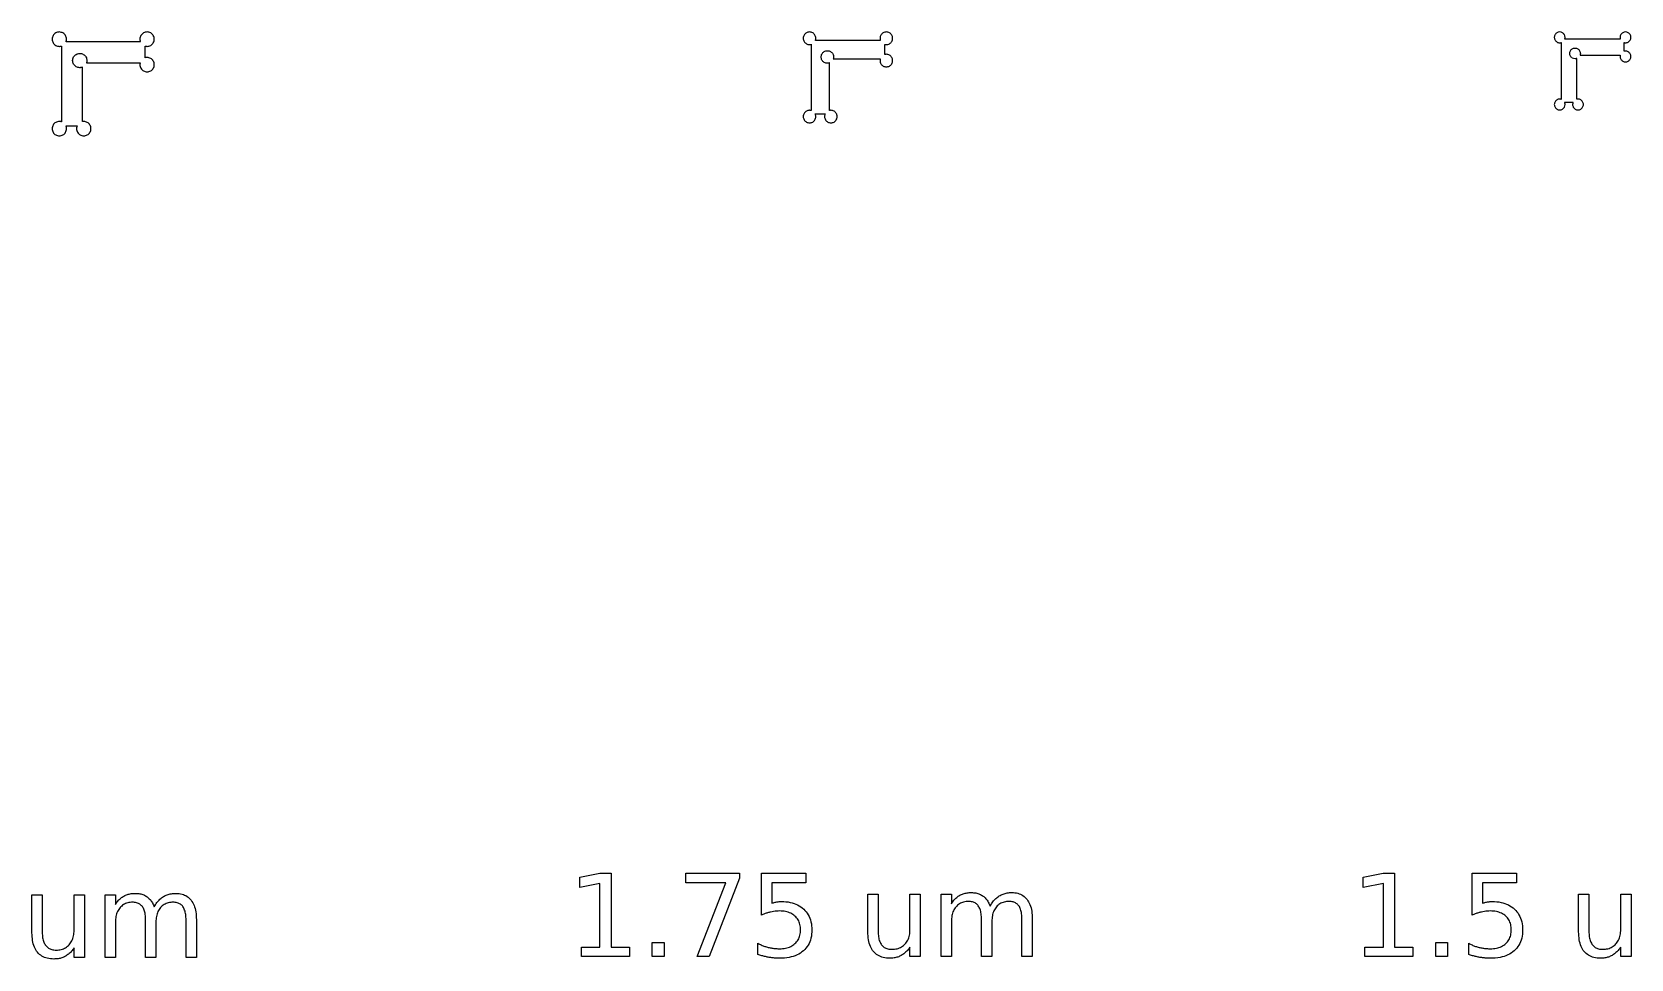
# Model space of a CAD drawing. Extents: x 1 to 50643, y 2 to 54380.
# Drawn here: x 47510 to 48576, y 22443 to 23060 of the extents above; entities that cross this region are included whole.
import ezdxf

# ---------------------------------------------------------------- set-up
doc = ezdxf.new("R2010")
doc.units = 0
doc.layers.add('Layer_1', color=7, linetype='CONTINUOUS')

msp = doc.modelspace()

# ---------------------------------------------------------------- linework, layer by layer
at = {"layer": 'Layer_1', "color": 7}
for points in [[(47528.198141, 23060.238979), (47528.198141, 23060.238696)], [(48028.110377, 23060.238979), (48028.112928, 23060.233877)], [(48528.026864, 23060.238979), (48528.02488, 23060.236712)], [(47529.554236, 23050.865088), (47529.554236, 23039.744488), (47529.554236, 23000.412072)], [(47582.22763, 23053.723262), (47543.532159, 23053.723262), (47532.658173, 23053.723262)], [(47585.463945, 23043.093906), (47585.463945, 23050.828521)], [(48029.299794, 23052.033813), (48029.299794, 23042.303323), (48029.299794, 23007.887601)], [(48075.386321, 23054.537656), (48041.527607, 23054.537656), (48032.013117, 23054.537656)], [(48078.218132, 23045.236615), (48078.218132, 23052.004616)], [(48529.041951, 23053.207073), (48529.041951, 23044.866693), (48529.041951, 23015.367382)], [(48568.548414, 23055.352049), (48539.52674, 23055.352049), (48531.371463, 23055.352049)], [(48570.975154, 23047.379891), (48570.975154, 23053.180994)], [(47546.334207, 23039.744488), (47582.07626, 23039.744488)], [(48041.530158, 23007.981144), (48041.530158, 23039.709905)], [(48043.981277, 23042.306158), (48075.255644, 23042.306158)], [(48539.525323, 23015.446752), (48539.525323, 23042.643197)], [(48541.628347, 23044.867827), (48568.435028, 23044.867827)], [(47543.532159, 23000.516954), (47543.532159, 23036.778598)], [(48531.288408, 23013.418279), (48536.959401, 23013.418279)], [(47532.549606, 22997.812135), (47540.110741, 22997.812135)], [(48031.920708, 23005.614215), (48038.536488, 23005.614215)], [(47996.075568, 22499.766634), (48025.577833, 22499.766634), (48025.577833, 22493.441961), (48002.958196, 22493.441961), (48002.958196, 22479.825569)], [(47996.075568, 22471.861345), (47996.075568, 22499.766634)], [(48469.713048, 22499.766634), (48499.215313, 22499.766634), (48499.215313, 22493.441961), (48476.595676, 22493.441961), (48476.595676, 22479.825569)], [(48469.713048, 22471.861345), (48469.713048, 22499.766634)], [(47509.967482, 22460.15557), (47509.967482, 22485.379481), (47516.812908, 22485.379481), (47516.812908, 22460.415825)], [(47538.018881, 22461.755164), (47538.018881, 22485.379481), (47544.864307, 22485.379481), (47544.864307, 22443.711743), (47538.018881, 22443.711743), (47538.018881, 22450.110659)], [(47565.586407, 22467.261277), (47565.586407, 22443.711743), (47558.703779, 22443.711743), (47558.703779, 22485.379481), (47565.586407, 22485.379481), (47565.586407, 22478.906052)], [(48067.022411, 22460.665806), (48067.022411, 22485.889717), (48073.867836, 22485.889717), (48073.867836, 22460.926061)], [(48095.07381, 22462.265401), (48095.07381, 22485.889717), (48101.919236, 22485.889717), (48101.919236, 22444.22198), (48095.07381, 22444.22198), (48095.07381, 22450.620896)], [(48122.641335, 22467.771514), (48122.641335, 22444.22198), (48115.758707, 22444.22198), (48115.758707, 22485.889717), (48122.641335, 22485.889717), (48122.641335, 22479.416288)], [(48540.65989, 22460.665806), (48540.65989, 22485.889717), (48547.505289, 22485.889717), (48547.505289, 22460.926061)], [(48568.711262, 22462.265401), (48568.711262, 22485.889717), (48575.556661, 22485.889717), (48575.556661, 22444.22198), (48568.711262, 22444.22198), (48568.711262, 22450.620896)], [(47591.405556, 22477.380971), (47591.405664, 22477.380701)], [(48148.460484, 22477.891207), (48148.460592, 22477.890937)], [(47592.55891, 22467.261277), (47592.55891, 22443.711743), (47585.676282, 22443.711743), (47585.676282, 22468.637873)], [(47619.531414, 22468.861141), (47619.531414, 22443.711743), (47612.648786, 22443.711743), (47612.648786, 22468.637873)], [(48149.613839, 22467.771514), (48149.613839, 22444.22198), (48142.731211, 22444.22198), (48142.731211, 22469.14811)], [(48176.586342, 22469.371378), (48176.586342, 22444.22198), (48169.703714, 22444.22198), (48169.703714, 22469.14811)], [(47509.967536, 22460.15638), (47509.967482, 22460.15557)], [(47993.731765, 22445.522983), (47993.731765, 22453.075226)], [(48067.022465, 22460.666616), (48067.022411, 22460.665806)], [(48467.369217, 22445.522983), (48467.369217, 22453.075226)], [(48540.659917, 22460.666616), (48540.65989, 22460.665806)]]:
    msp.add_lwpolyline(points, dxfattribs=at)
for points in [[(47876.131878, 22450.546383), (47888.409012, 22450.546383), (47888.409012, 22492.921182), (47875.052982, 22490.243043), (47875.052982, 22497.088496), (47888.33458, 22499.766634), (47895.849676, 22499.766634), (47895.849676, 22450.546383), (47908.126783, 22450.546383), (47908.126783, 22444.22198), (47876.131878, 22444.22198)], [(47945.627801, 22499.766634), (47981.343024, 22499.766634), (47981.343024, 22496.566906), (47961.178798, 22444.22198), (47953.328881, 22444.22198), (47972.302604, 22493.441961), (47945.627801, 22493.441961)], [(48398.245345, 22450.546383), (48410.522479, 22450.546383), (48410.522479, 22492.921182), (48397.166449, 22490.243043), (48397.166449, 22497.088496), (48410.448048, 22499.766634), (48417.963143, 22499.766634), (48417.963143, 22450.546383), (48430.24025, 22450.546383), (48430.24025, 22444.22198), (48398.245345, 22444.22198)], [(47923.305756, 22453.671598), (47931.155672, 22453.671598), (47931.155672, 22444.22198), (47923.305756, 22444.22198)], [(48445.419223, 22453.671598), (48453.26914, 22453.671598), (48453.26914, 22444.22198), (48445.419223, 22444.22198)]]:
    msp.add_lwpolyline(points, close=True, dxfattribs=at)
for points, knots in [([(47528.198141, 23060.238696), (47527.779435, 23060.206812), (47526.945489, 23060.143308), (47525.778406, 23059.641303), (47524.775692, 23058.877529), (47524.006839, 23057.873514), (47523.523396, 23056.706819), (47523.357961, 23055.454076), (47523.523394, 23054.201456), (47524.006847, 23053.034395), (47524.775663, 23052.031731), (47525.778511, 23051.262926), (47526.945099, 23050.779596), (47527.93371, 23050.649153), (47528.65624, 23050.68444), (47529.111106, 23050.747566), (47529.40647, 23050.825899), (47529.554236, 23050.865088)], [0, 0, 0, 0, 1.252525, 2.494685, 3.74721, 4.999735, 6.241895, 7.49442, 8.746945, 9.989105, 11.24163, 12.494155, 13.736315, 14.98884, 15.447123, 15.904883, 16.363166, 16.363166, 16.363166, 16.363166]), ([(47532.658173, 23053.723262), (47532.722896, 23053.90939), (47532.852219, 23054.281295), (47532.957189, 23054.864324), (47533.036148, 23056.090696), (47532.532806, 23057.946127), (47530.703298, 23059.847501), (47529.04153, 23060.107184), (47528.198141, 23060.238979)], [0, 0, 0, 0, 0.59044, 1.179764, 1.770204, 4.271762, 6.699134, 9.200692, 9.200692, 9.200692, 9.200692]), ([(47585.463945, 23050.828521), (47585.597787, 23050.796702), (47585.865348, 23050.733092), (47586.275332, 23050.681919), (47586.967393, 23050.65144), (47587.940717, 23050.779887), (47589.107288, 23051.263207), (47590.11014, 23052.032015), (47590.878956, 23053.03468), (47591.362408, 23054.201734), (47591.527843, 23055.454381), (47591.362403, 23056.707024), (47590.878974, 23057.874087), (47590.110071, 23058.876722), (47589.107545, 23059.645639), (47587.939764, 23060.128553), (47586.273069, 23060.351337), (47584.180359, 23059.788818), (47582.353607, 23057.962824), (47581.849621, 23056.089769), (47581.928618, 23054.864428), (47582.033583, 23054.281269), (47582.162907, 23053.909381), (47582.22763, 23053.723262)], [0, 0, 0, 0, 0.412471, 0.824561, 1.237032, 2.489557, 3.731717, 4.984242, 6.236767, 7.478927, 8.731452, 9.983977, 11.226137, 12.478662, 13.731187, 14.973347, 16.225872, 18.72743, 21.154802, 23.65636, 24.246799, 24.836124, 25.426564, 25.426564, 25.426564, 25.426564]), ([(48028.112928, 23060.233877), (48027.374972, 23060.118709), (48025.920946, 23059.891789), (48024.319272, 23058.227143), (48023.827937, 23056.41227), (48024.022765, 23054.951701), (48024.445377, 23053.930287), (48025.118189, 23053.052961), (48025.995672, 23052.380139), (48027.016471, 23051.957411), (48027.88161, 23051.842627), (48028.513928, 23051.874555), (48028.912034, 23051.930355), (48029.170491, 23051.999314), (48029.299794, 23052.033813)], [0, 0, 0, 0, 2.188922, 4.312927, 6.501849, 7.59785, 8.684781, 9.780782, 10.876783, 11.963713, 13.059714, 13.460892, 13.861611, 14.262789, 14.262789, 14.262789, 14.262789]), ([(48032.013117, 23054.537656), (48032.069753, 23054.700529), (48032.182918, 23055.025969), (48032.274766, 23055.536155), (48032.343833, 23056.609275), (48031.903388, 23058.232825), (48030.302465, 23059.896529), (48028.848368, 23060.12369), (48028.110377, 23060.238979)], [0, 0, 0, 0, 0.51667, 1.032364, 1.549035, 3.737957, 5.861962, 8.050884, 8.050884, 8.050884, 8.050884]), ([(48078.218132, 23052.004616), (48078.335233, 23051.976776), (48078.569325, 23051.921122), (48078.928025, 23051.876346), (48079.533569, 23051.849662), (48080.385242, 23051.962073), (48081.406032, 23052.384994), (48082.283518, 23053.057793), (48082.956328, 23053.935017), (48083.378945, 23054.956861), (48083.573752, 23056.41529), (48083.082565, 23058.246582), (48081.480844, 23059.844977), (48079.288866, 23060.439076), (48077.096801, 23059.844464), (48075.496018, 23058.247511), (48075.055607, 23056.608424), (48075.124672, 23055.536247), (48075.21652, 23055.025946), (48075.329685, 23054.700522), (48075.386321, 23054.537656)], [0, 0, 0, 0, 0.360877, 0.72142, 1.082297, 2.178298, 3.265228, 4.361229, 5.45723, 6.544161, 7.640162, 9.829178, 11.953269, 14.142285, 16.331113, 18.455032, 20.64386, 21.16053, 21.676224, 22.192895, 22.192895, 22.192895, 22.192895]), ([(48528.02488, 23060.236712), (48527.392324, 23060.137989), (48526.145974, 23059.943471), (48524.773084, 23058.516536), (48524.352042, 23056.960866), (48524.519024, 23055.70893), (48524.881267, 23054.833434), (48525.457962, 23054.081434), (48526.21009, 23053.504754), (48527.085063, 23053.142323), (48527.826562, 23053.044216), (48528.368481, 23053.071119), (48528.709632, 23053.118689), (48528.931136, 23053.1776), (48529.041951, 23053.207073)], [0, 0, 0, 0, 1.876286, 3.696923, 5.573208, 6.512637, 7.444292, 8.383721, 9.32315, 10.254805, 11.194234, 11.537981, 11.881335, 12.225081, 12.225081, 12.225081, 12.225081]), ([(48531.371463, 23055.352049), (48531.420077, 23055.491659), (48531.517213, 23055.770613), (48531.596124, 23056.207958), (48531.65573, 23057.127802), (48531.277877, 23058.519431), (48529.905788, 23059.945436), (48528.659425, 23060.140155), (48528.026864, 23060.238979)], [0, 0, 0, 0, 0.442936, 0.885035, 1.327971, 3.204163, 5.024714, 6.900906, 6.900906, 6.900906, 6.900906]), ([(48570.975154, 23053.180994), (48571.075544, 23053.157128), (48571.276229, 23053.109417), (48571.583741, 23053.071037), (48572.102815, 23053.048187), (48572.832838, 23053.144525), (48573.707801, 23053.507034), (48574.459932, 23054.083718), (48575.036626, 23054.835624), (48575.398869, 23055.71149), (48575.56585, 23056.961568), (48575.144811, 23058.53123), (48573.77191, 23059.901275), (48571.893077, 23060.410464), (48570.01408, 23059.900915), (48568.642003, 23058.532098), (48568.264147, 23057.127099), (48568.323753, 23056.208037), (48568.402664, 23055.770593), (48568.4998, 23055.491652), (48568.548414, 23055.352049)], [0, 0, 0, 0, 0.309377, 0.618468, 0.927845, 1.867274, 2.798929, 3.738358, 4.677787, 5.609441, 6.548871, 8.425156, 10.245793, 12.122079, 13.998271, 15.818821, 17.695013, 18.137949, 18.580048, 19.022984, 19.022984, 19.022984, 19.022984]), ([(48539.525323, 23042.643197), (48539.386735, 23042.595076), (48539.10982, 23042.498924), (48538.675631, 23042.420934), (48537.762967, 23042.362425), (48536.367569, 23042.737352), (48535.00802, 23044.100496), (48534.502138, 23045.96685), (48535.007776, 23047.833021), (48536.368521, 23049.196705), (48537.927569, 23049.614959), (48539.169271, 23049.449222), (48540.039329, 23049.089449), (48540.786258, 23048.516631), (48541.359118, 23047.769531), (48541.719251, 23046.900371), (48541.817741, 23046.153505), (48541.788086, 23045.594631), (48541.732214, 23045.225573), (48541.662985, 23044.98713), (48541.628347, 23044.867827)], [0, 0, 0, 0, 0.439581, 0.878333, 1.317914, 3.181511, 4.989843, 6.853451, 8.717059, 10.525391, 12.388988, 13.322158, 14.247605, 15.180778, 16.113952, 17.039404, 17.97258, 18.344939, 18.716792, 19.08915, 19.08915, 19.08915, 19.08915]), ([(47543.532159, 23036.778598), (47543.347364, 23036.714386), (47542.978121, 23036.586082), (47542.399315, 23036.481843), (47541.594607, 23036.430596), (47540.568948, 23036.566505), (47539.410224, 23037.046606), (47538.414273, 23037.810475), (47537.650655, 23038.806321), (47537.171059, 23039.966299), (47536.950057, 23041.621828), (47537.508015, 23043.700315), (47539.323263, 23045.515753), (47541.401711, 23046.074065), (47543.057302, 23045.853005), (47544.217351, 23045.37335), (47545.213231, 23044.609624), (47545.977104, 23043.613533), (47546.457091, 23042.454705), (47546.589089, 23041.458835), (47546.548455, 23040.713605), (47546.473359, 23040.221462), (47546.380612, 23039.903551), (47546.334207, 23039.744488)], [0, 0, 0, 0, 0.586169, 1.171232, 1.757401, 3.001502, 4.235309, 5.479413, 6.723519, 7.957332, 9.201442, 11.68619, 14.097242, 16.581975, 17.82617, 19.060069, 20.304267, 21.548468, 22.782373, 24.026577, 24.523218, 25.019184, 25.515824, 25.515824, 25.515824, 25.515824]), ([(47582.07626, 23039.744488), (47582.041599, 23039.605085), (47581.972312, 23039.326419), (47581.91661, 23038.8985), (47581.864502, 23037.77895), (47582.35349, 23035.959399), (47584.180392, 23034.133666), (47586.273065, 23033.571082), (47587.939764, 23033.793875), (47589.107545, 23034.276787), (47590.110071, 23035.045704), (47590.878974, 23036.04834), (47591.362403, 23037.215403), (47591.527843, 23038.468046), (47591.362408, 23039.720693), (47590.878956, 23040.887747), (47590.11014, 23041.890412), (47589.107288, 23042.65922), (47587.940717, 23043.14254), (47586.967393, 23043.270987), (47586.275332, 23043.240508), (47585.865348, 23043.189335), (47585.597787, 23043.125725), (47585.463945, 23043.093906)], [0, 0, 0, 0, 0.430673, 0.860912, 1.291585, 3.793143, 6.220515, 8.722073, 9.974598, 11.216758, 12.469283, 13.721808, 14.963968, 16.216493, 17.469018, 18.711178, 19.963703, 21.216228, 22.458388, 23.710913, 24.123384, 24.535474, 24.947945, 24.947945, 24.947945, 24.947945]), ([(48041.530158, 23039.709905), (48041.368481, 23039.653832), (48041.045431, 23039.541791), (48040.539086, 23039.450862), (48039.835052, 23039.406458), (48038.937642, 23039.525119), (48037.923723, 23039.945263), (48037.052234, 23040.613627), (48036.38404, 23041.485007), (48035.964377, 23042.500006), (48035.770989, 23043.948619), (48036.259257, 23045.767314), (48037.847654, 23047.355791), (48039.666313, 23047.844284), (48041.114912, 23047.650762), (48042.129881, 23047.231042), (48043.0012, 23046.562789), (48043.66956, 23045.691245), (48044.089431, 23044.677327), (48044.2052, 23043.805984), (48044.169193, 23043.153965), (48044.10326, 23042.72341), (48044.021956, 23042.445305), (48043.981277, 23042.306158)], [0, 0, 0, 0, 0.512737, 1.024506, 1.537243, 2.625855, 3.705459, 4.794074, 5.882691, 6.9623, 8.05092, 10.225098, 12.334791, 14.508956, 15.597568, 16.677172, 17.765787, 18.854404, 19.934013, 21.022633, 21.45716, 21.891097, 22.325624, 22.325624, 22.325624, 22.325624]), ([(48075.255644, 23042.306158), (48075.225116, 23042.184206), (48075.164091, 23041.940425), (48075.114775, 23041.566006), (48075.067506, 23040.586381), (48075.496753, 23038.994145), (48077.094748, 23037.39654), (48078.926015, 23036.904202), (48080.384405, 23037.099169), (48081.406257, 23037.521735), (48082.283455, 23038.19463), (48082.95635, 23039.071828), (48083.378916, 23040.093677), (48083.573883, 23041.552085), (48083.081542, 23043.383224), (48081.483951, 23044.981737), (48079.89712, 23045.408105), (48078.928076, 23045.364843), (48078.569312, 23045.320118), (48078.335228, 23045.264458), (48078.218132, 23045.236615)], [0, 0, 0, 0, 0.376908, 0.753435, 1.130343, 3.319265, 5.44327, 7.632192, 8.728193, 9.815124, 10.911125, 12.007126, 13.094056, 14.190057, 16.378979, 18.502984, 20.691906, 21.052783, 21.413326, 21.774203, 21.774203, 21.774203, 21.774203]), ([(48568.435028, 23044.867827), (48568.408954, 23044.763291), (48568.356832, 23044.554325), (48568.314825, 23044.233409), (48568.275063, 23043.393721), (48568.642336, 23042.028941), (48570.012384, 23040.659533), (48571.582046, 23040.237631), (48572.832122, 23040.404733), (48573.707994, 23040.766936), (48574.459878, 23041.343702), (48575.036644, 23042.095586), (48575.398847, 23042.971457), (48575.565949, 23044.22154), (48575.144044, 23045.79115), (48573.774653, 23047.161409), (48572.414454, 23047.526861), (48571.583785, 23047.489811), (48571.276219, 23047.451476), (48571.07554, 23047.40376), (48570.975154, 23047.379891)], [0, 0, 0, 0, 0.323013, 0.645701, 0.968714, 2.845, 4.665637, 6.541923, 7.481352, 8.413006, 9.352436, 10.291865, 11.223519, 12.162949, 14.039234, 15.859871, 17.736157, 18.045534, 18.354625, 18.664002, 18.664002, 18.664002, 18.664002]), ([(48029.299794, 23007.887601), (48029.170491, 23007.9221), (48028.912034, 23007.991059), (48028.513928, 23008.046858), (48027.88161, 23008.078787), (48027.01647, 23007.964004), (48025.995678, 23007.541272), (48025.118166, 23006.868463), (48024.44546, 23005.991089), (48024.022456, 23004.969853), (48023.877804, 23003.873742), (48024.02246, 23002.777632), (48024.445444, 23001.756393), (48025.118226, 23000.879029), (48025.995455, 23000.206181), (48027.017297, 22999.783596), (48028.475734, 22999.588665), (48030.30697, 23000.080765), (48031.90559, 23001.678783), (48032.353714, 23003.345166), (48032.269896, 23004.471432), (48032.146888, 23005.059796), (48031.996165, 23005.429253), (48031.920708, 23005.614215)], [0, 0, 0, 0, 0.401178, 0.801898, 1.203075, 2.299076, 3.386007, 4.482008, 5.578009, 6.664939, 7.76094, 8.856941, 9.943872, 11.039873, 12.135874, 13.222804, 14.318805, 16.507821, 18.631912, 20.820928, 21.419227, 22.016015, 22.614314, 22.614314, 22.614314, 22.614314]), ([(48038.536488, 23005.614215), (48038.460974, 23005.429253), (48038.310135, 23005.059797), (48038.186827, 23004.4716), (48038.130381, 23003.708268), (48038.253658, 23002.777338), (48038.676473, 23001.756478), (48039.349259, 23000.878985), (48040.22664, 23000.206274), (48041.247874, 22999.783271), (48042.343985, 22999.638619), (48043.440097, 22999.783272), (48044.461328, 23000.206268), (48045.338721, 23000.879006), (48046.011459, 23001.756399), (48046.434455, 23002.77763), (48046.579108, 23003.873742), (48046.434457, 23004.969854), (48046.011452, 23005.991085), (48045.338749, 23006.868479), (48044.461226, 23007.541213), (48043.440476, 23007.964222), (48042.618131, 23008.072532), (48042.071046, 23008.054538), (48041.798971, 23008.029004), (48041.619778, 23007.997101), (48041.530158, 23007.981144)], [0, 0, 0, 0, 0.59834, 1.195168, 1.793509, 2.88951, 3.97644, 5.072441, 6.168442, 7.255373, 8.351374, 9.447374, 10.534305, 11.630306, 12.726307, 13.813237, 14.909238, 16.005239, 17.09217, 18.188171, 19.284172, 20.371102, 21.467103, 21.740101, 22.012954, 22.285951, 22.285951, 22.285951, 22.285951]), ([(48529.041951, 23015.367382), (48528.931136, 23015.396854), (48528.709632, 23015.455765), (48528.368481, 23015.503335), (48527.826562, 23015.530238), (48527.085061, 23015.432132), (48526.210095, 23015.069698), (48525.457943, 23014.49303), (48524.881337, 23013.740988), (48524.518762, 23012.865645), (48524.394773, 23011.926121), (48524.518766, 23010.986599), (48524.881324, 23010.111251), (48525.457994, 23009.359226), (48526.209904, 23008.782498), (48527.085768, 23008.420283), (48528.335852, 23008.253195), (48529.905473, 23008.675018), (48531.275684, 23010.044741), (48531.659845, 23011.473104), (48531.587912, 23012.438551), (48531.482397, 23012.942976), (48531.353126, 23013.259711), (48531.288408, 23013.418279)], [0, 0, 0, 0, 0.343747, 0.687101, 1.030847, 1.970276, 2.901931, 3.84136, 4.780789, 5.712444, 6.651873, 7.591302, 8.522957, 9.462386, 10.401815, 11.33347, 12.272899, 14.149185, 15.969821, 17.846107, 18.359061, 18.870717, 19.383671, 19.383671, 19.383671, 19.383671]), ([(48536.959401, 23013.418279), (48536.894657, 23013.259707), (48536.765334, 23012.942964), (48536.659626, 23012.438683), (48536.611282, 23011.784323), (48536.716929, 23010.986347), (48537.079349, 23010.111324), (48537.656022, 23009.359187), (48538.408062, 23008.782578), (48539.283405, 23008.420004), (48540.222929, 23008.296015), (48541.162453, 23008.420005), (48542.037794, 23008.782573), (48542.789845, 23009.359205), (48543.366477, 23010.111257), (48543.729045, 23010.986597), (48543.853035, 23011.926121), (48543.729047, 23012.865646), (48543.366471, 23013.740986), (48542.789868, 23014.493038), (48542.037706, 23015.069667), (48541.162778, 23015.432248), (48540.457907, 23015.525081), (48539.988968, 23015.509662), (48539.755747, 23015.487777), (48539.602144, 23015.460429), (48539.525323, 23015.446752)], [0, 0, 0, 0, 0.512974, 1.024651, 1.537625, 2.477054, 3.408709, 4.348138, 5.287567, 6.219222, 7.158651, 8.09808, 9.029735, 9.969164, 10.908593, 11.840248, 12.779677, 13.719106, 14.65076, 15.59019, 16.529619, 17.461273, 18.400703, 18.634714, 18.868601, 19.102613, 19.102613, 19.102613, 19.102613]), ([(47529.554236, 23000.412072), (47529.40647, 23000.451261), (47529.111106, 23000.529594), (47528.65624, 23000.59272), (47527.933694, 23000.628008), (47526.945052, 23000.497556), (47525.778427, 23000.01419), (47524.775558, 22999.245331), (47524.006751, 22998.242601), (47523.523317, 22997.075479), (47523.357999, 22995.82278), (47523.523322, 22994.570083), (47524.006733, 22993.402954), (47524.775626, 22992.400253), (47525.778173, 22991.631282), (47526.945991, 22991.148332), (47528.612753, 22990.925535), (47530.705511, 22991.488061), (47532.532407, 22993.314334), (47533.044491, 22995.218747), (47532.948734, 22996.50594), (47532.808139, 22997.178439), (47532.635857, 22997.600725), (47532.549606, 22997.812135)], [0, 0, 0, 0, 0.458283, 0.916043, 1.374327, 2.626899, 3.869105, 5.121677, 6.374249, 7.616455, 8.869028, 10.1216, 11.363806, 12.616378, 13.86895, 15.111156, 16.363729, 18.86538, 21.292839, 23.79449, 24.478345, 25.160471, 25.844325, 25.844325, 25.844325, 25.844325]), ([(47540.110741, 22997.812135), (47540.024434, 22997.600724), (47539.852039, 22997.178436), (47539.711126, 22996.506126), (47539.646682, 22995.633692), (47539.787539, 22994.569748), (47540.270767, 22993.403051), (47541.039663, 22992.400202), (47542.042384, 22991.631389), (47543.209508, 22991.147957), (47544.462206, 22990.982639), (47545.714905, 22991.147958), (47546.882026, 22991.631383), (47547.884761, 22992.400226), (47548.653604, 22993.402961), (47549.137028, 22994.570081), (47549.302348, 22995.82278), (47549.13703, 22997.075479), (47548.653596, 22998.242599), (47547.884792, 22999.245335), (47546.881909, 23000.014175), (47545.715339, 23000.497612), (47544.77552, 23000.6214), (47544.15029, 23000.60083), (47543.839361, 23000.571649), (47543.634578, 23000.535189), (47543.532159, 23000.516954)], [0, 0, 0, 0, 0.683896, 1.366062, 2.049958, 3.30253, 4.544736, 5.797308, 7.049881, 8.292087, 9.544659, 10.797231, 12.039437, 13.292009, 14.544582, 15.786788, 17.03936, 18.291932, 19.534138, 20.78671, 22.039283, 23.281489, 24.534061, 24.846045, 25.157863, 25.469847, 25.469847, 25.469847, 25.469847]), ([(47565.586407, 22478.906052), (47566.115963, 22479.7032), (47567.136546, 22481.239499), (47569.042733, 22483.154208), (47571.162631, 22484.635757), (47573.54091, 22485.663447), (47576.174071, 22486.262104), (47578.984522, 22486.454682), (47581.796657, 22486.228739), (47584.450371, 22485.485008), (47585.944903, 22484.541965), (47586.680719, 22484.077668)], [0, 0, 0, 0, 2.865467, 5.522456, 8.050769, 10.581136, 13.243204, 16.115017, 18.999335, 21.678935, 24.27766, 24.27766, 24.27766, 24.27766]), ([(47586.680719, 22484.077668), (47587.357905, 22483.515927), (47588.738391, 22482.370782), (47590.333902, 22480.056873), (47591.039238, 22478.295661), (47591.405556, 22477.380971)], [0, 0, 0, 0, 2.630463, 5.362369, 8.314268, 8.314268, 8.314268, 8.314268]), ([(47591.405664, 22477.380701), (47591.983018, 22478.337621), (47593.087497, 22480.168208), (47595.165167, 22482.476757), (47597.476132, 22484.263668), (47600.064083, 22485.508552), (47602.91988, 22486.236867), (47606.268288, 22486.490338), (47609.88177, 22486.097578), (47613.476325, 22484.554451), (47615.155363, 22482.725099), (47615.997107, 22481.807999)], [0, 0, 0, 0, 3.346831, 6.402488, 9.257338, 12.058267, 14.954848, 18.048226, 22.090022, 25.769364, 29.468256, 29.468256, 29.468256, 29.468256]), ([(48122.641335, 22479.416288), (48123.170891, 22480.213436), (48124.191475, 22481.749735), (48126.097661, 22483.664445), (48128.217559, 22485.145993), (48130.595838, 22486.173683), (48133.228999, 22486.77234), (48136.03945, 22486.964919), (48138.851585, 22486.738975), (48141.505299, 22485.995244), (48142.999831, 22485.052201), (48143.735648, 22484.587904)], [0, 0, 0, 0, 2.865467, 5.522456, 8.050769, 10.581136, 13.243204, 16.115017, 18.999335, 21.678935, 24.27766, 24.27766, 24.27766, 24.27766]), ([(48143.735648, 22484.587904), (48144.412833, 22484.026163), (48145.793319, 22482.881018), (48147.38883, 22480.567109), (48148.094166, 22478.805897), (48148.460484, 22477.891207)], [0, 0, 0, 0, 2.630463, 5.362369, 8.314268, 8.314268, 8.314268, 8.314268]), ([(48148.460592, 22477.890937), (48149.037992, 22478.847855), (48150.142547, 22480.678421), (48152.220205, 22482.986952), (48154.531074, 22484.773939), (48157.119015, 22486.018783), (48159.974808, 22486.747105), (48163.323217, 22487.000574), (48166.936699, 22486.607815), (48170.531253, 22485.064688), (48172.210292, 22483.235335), (48173.052036, 22482.318236)], [0, 0, 0, 0, 3.346896, 6.402553, 9.257308, 12.058236, 14.954818, 18.048196, 22.089992, 25.769334, 29.468226, 29.468226, 29.468226, 29.468226]), ([(47568.674285, 22476.859922), (47568.051626, 22476.008684), (47566.763799, 22474.248093), (47565.759371, 22470.899705), (47565.64626, 22468.520338), (47565.586407, 22467.261277)], [0, 0, 0, 0, 3.146235, 6.507269, 10.284576, 10.284576, 10.284576, 10.284576]), ([(47583.555639, 22477.529456), (47583.034725, 22478.113454), (47581.978064, 22479.298079), (47579.616264, 22480.258758), (47576.819072, 22480.537254), (47573.806872, 22480.198286), (47570.852291, 22479.005355), (47569.401413, 22477.576176), (47568.674285, 22476.859922)], [0, 0, 0, 0, 2.321249, 4.708593, 7.42296, 10.704416, 13.726629, 16.762952, 16.762952, 16.762952, 16.762952]), ([(47585.676282, 22468.637873), (47585.635282, 22469.860723), (47585.56028, 22472.097692), (47584.936964, 22475.174132), (47583.987971, 22476.792278), (47583.555639, 22477.529456)], [0, 0, 0, 0, 3.674136, 6.721127, 9.270793, 9.270793, 9.270793, 9.270793]), ([(47612.648786, 22468.637873), (47612.612553, 22469.85862), (47612.546135, 22472.096317), (47611.864704, 22475.133084), (47610.692942, 22477.541038), (47608.93405, 22479.272754), (47606.637252, 22480.264649), (47603.837144, 22480.533284), (47600.813488, 22480.209378), (47597.870418, 22479.003393), (47595.504672, 22476.963924), (47593.768641, 22474.249971), (47592.721394, 22470.925781), (47592.61517, 22468.530115), (47592.55891, 22467.261277)], [0, 0, 0, 0, 3.657612, 6.704603, 9.268965, 11.584273, 13.948965, 16.622292, 19.944293, 22.984484, 26.013613, 29.163319, 32.536177, 36.334097, 36.334097, 36.334097, 36.334097]), ([(47615.997107, 22481.807999), (47616.713765, 22480.6852), (47618.237035, 22478.298671), (47619.336143, 22473.80857), (47619.463182, 22470.589865), (47619.531414, 22468.861141)], [0, 0, 0, 0, 3.974643, 8.448175, 13.638508, 13.638508, 13.638508, 13.638508]), ([(47993.731765, 22453.075226), (47994.477856, 22452.691197), (47995.958763, 22451.928943), (47998.278589, 22451.029023), (48000.648745, 22450.322364), (48003.091708, 22449.824512), (48005.618281, 22449.530994), (48008.669279, 22449.406216), (48012.081441, 22449.667449), (48015.602603, 22450.793708), (48018.479793, 22452.708214), (48020.641471, 22455.296138), (48021.922254, 22458.507358), (48022.27687, 22462.040466), (48021.922252, 22465.573528), (48020.641451, 22468.784705), (48018.479793, 22471.372385), (48015.602566, 22473.287669), (48012.081598, 22474.410706), (48008.869409, 22474.66782), (48006.18998, 22474.563155), (48004.173657, 22474.347057), (48002.844873, 22474.079857), (48002.17692, 22473.945542)], [0, 0, 0, 0, 2.515932, 4.993842, 7.451539, 9.928283, 12.463268, 15.073526, 19.084373, 22.664773, 26.040019, 29.316739, 32.626046, 36.25072, 39.875245, 43.184468, 46.461165, 49.836412, 53.416811, 57.427659, 59.438018, 61.459358, 63.502485, 63.502485, 63.502485, 63.502485]), ([(48002.17692, 22473.945542), (48001.507345, 22473.778655), (48000.142422, 22473.438458), (47998.104102, 22472.736519), (47996.760887, 22472.157013), (47996.075568, 22471.861345)], [0, 0, 0, 0, 2.069507, 4.218676, 6.457431, 6.457431, 6.457431, 6.457431]), ([(48002.958196, 22479.825569), (48003.320707, 22479.942769), (48004.04004, 22480.175332), (48005.133526, 22480.449439), (48005.867456, 22480.579147), (48006.232086, 22480.643589)], [0, 0, 0, 0, 1.142777, 2.267623, 3.378248, 3.378248, 3.378248, 3.378248]), ([(48006.232086, 22480.643589), (48006.595218, 22480.703075), (48007.318888, 22480.821623), (48008.412857, 22480.918936), (48011.074134, 22480.987884), (48015.120478, 22480.624893), (48020.219548, 22478.934145), (48024.378022, 22476.038521), (48027.493056, 22472.144452), (48029.334778, 22467.333325), (48029.850648, 22461.992646), (48029.31831, 22456.654365), (48027.489572, 22451.70711), (48025.212954, 22449.284946), (48024.089711, 22448.089892)], [0, 0, 0, 0, 1.103656, 2.199433, 3.29127, 9.089658, 14.286084, 19.22862, 24.080149, 29.024392, 34.460739, 40.030452, 45.039162, 49.917021, 49.917021, 49.917021, 49.917021]), ([(48125.729213, 22477.370158), (48125.106555, 22476.51892), (48123.818728, 22474.758329), (48122.8143, 22471.409941), (48122.701189, 22469.030574), (48122.641335, 22467.771514)], [0, 0, 0, 0, 3.146235, 6.507269, 10.284576, 10.284576, 10.284576, 10.284576]), ([(48140.610568, 22478.039693), (48140.089654, 22478.62369), (48139.032993, 22479.808315), (48136.671193, 22480.768994), (48133.874001, 22481.04749), (48130.861801, 22480.708522), (48127.90722, 22479.515592), (48126.456342, 22478.086412), (48125.729213, 22477.370158)], [0, 0, 0, 0, 2.321249, 4.708593, 7.42296, 10.704416, 13.726629, 16.762952, 16.762952, 16.762952, 16.762952]), ([(48142.731211, 22469.14811), (48142.690211, 22470.370959), (48142.615208, 22472.607929), (48141.991892, 22475.684369), (48141.0429, 22477.302515), (48140.610568, 22478.039693)], [0, 0, 0, 0, 3.674136, 6.721127, 9.270793, 9.270793, 9.270793, 9.270793]), ([(48169.703714, 22469.14811), (48169.667481, 22470.368857), (48169.601064, 22472.606553), (48168.919632, 22475.64332), (48167.74787, 22478.051275), (48165.988978, 22479.782991), (48163.692181, 22480.774885), (48160.892072, 22481.043521), (48157.868416, 22480.719614), (48154.925346, 22479.513629), (48152.559601, 22477.474161), (48150.823569, 22474.760208), (48149.776323, 22471.436017), (48149.670099, 22469.040351), (48149.613839, 22467.771514)], [0, 0, 0, 0, 3.657612, 6.704603, 9.268965, 11.584273, 13.948965, 16.622292, 19.944293, 22.984484, 26.013613, 29.163319, 32.536177, 36.334097, 36.334097, 36.334097, 36.334097]), ([(48173.052036, 22482.318236), (48173.768694, 22481.195437), (48175.291964, 22478.808908), (48176.391072, 22474.318806), (48176.518111, 22471.100101), (48176.586342, 22469.371378)], [0, 0, 0, 0, 3.974643, 8.448175, 13.638508, 13.638508, 13.638508, 13.638508]), ([(48467.369217, 22453.075226), (48468.115312, 22452.691198), (48469.596224, 22451.928945), (48471.91605, 22451.029026), (48474.286205, 22450.32236), (48476.729174, 22449.824513), (48479.255756, 22449.530994), (48482.306753, 22449.406216), (48485.718913, 22449.66745), (48489.240072, 22450.793711), (48492.117271, 22452.70821), (48494.27895, 22455.296138), (48495.559733, 22458.507357), (48495.914349, 22462.040466), (48495.559731, 22465.573528), (48494.27893, 22468.784705), (48492.117271, 22471.372389), (48489.240036, 22473.287666), (48485.719069, 22474.410705), (48482.506884, 22474.66782), (48479.827459, 22474.563155), (48477.811136, 22474.347057), (48476.482352, 22474.079857), (48475.814399, 22473.945542)], [0, 0, 0, 0, 2.515942, 4.993853, 7.451538, 9.928297, 12.463291, 15.073552, 19.084387, 22.664786, 26.040043, 29.316763, 32.62607, 36.250744, 39.875269, 43.184492, 46.461189, 49.836446, 53.416845, 57.42768, 59.43804, 61.45938, 63.502507, 63.502507, 63.502507, 63.502507]), ([(48475.814399, 22473.945542), (48475.144825, 22473.778655), (48473.779902, 22473.438458), (48471.741581, 22472.736519), (48470.398367, 22472.157013), (48469.713048, 22471.861345)], [0, 0, 0, 0, 2.069507, 4.218676, 6.457431, 6.457431, 6.457431, 6.457431]), ([(48476.595676, 22479.825569), (48476.958186, 22479.942769), (48477.677519, 22480.175332), (48478.771005, 22480.449439), (48479.504935, 22480.579147), (48479.869566, 22480.643589)], [0, 0, 0, 0, 1.142777, 2.267623, 3.378248, 3.378248, 3.378248, 3.378248]), ([(48479.869566, 22480.643589), (48480.232697, 22480.703075), (48480.956368, 22480.821623), (48482.050337, 22480.918936), (48484.711609, 22480.987884), (48488.75795, 22480.624893), (48493.857016, 22478.934141), (48498.015501, 22476.03853), (48501.13052, 22472.144448), (48502.972233, 22467.333324), (48503.488099, 22461.992646), (48502.955764, 22456.654366), (48501.127037, 22451.707113), (48498.850428, 22449.284946), (48497.727191, 22448.089892)], [0, 0, 0, 0, 1.103656, 2.199433, 3.29127, 9.089646, 14.286072, 19.228617, 24.080138, 29.024377, 34.460724, 40.030437, 45.039143, 49.916992, 49.916992, 49.916992, 49.916992]), ([(47532.215149, 22444.455791), (47531.458924, 22444.088399), (47529.916838, 22443.339217), (47527.319154, 22442.758929), (47524.044297, 22442.537224), (47520.308385, 22442.898707), (47516.478003, 22444.401804), (47513.471816, 22447.019984), (47511.381064, 22450.622791), (47510.153729, 22455.114381), (47510.032727, 22458.391042), (47509.967536, 22460.15638)], [0, 0, 0, 0, 2.515219, 5.129008, 7.918347, 12.348616, 16.275096, 20.064312, 24.07324, 28.599235, 33.885937, 33.885937, 33.885937, 33.885937]), ([(47516.812908, 22460.415825), (47516.857266, 22459.208634), (47516.939082, 22456.982023), (47517.638047, 22453.897881), (47518.65055, 22452.275679), (47519.119563, 22451.524242)], [0, 0, 0, 0, 3.625967, 6.687936, 9.3303, 9.3303, 9.3303, 9.3303]), ([(47519.119563, 22451.524242), (47519.68295, 22450.932494), (47520.828357, 22449.729425), (47523.309417, 22448.762026), (47526.245883, 22448.478753), (47529.396356, 22448.814009), (47532.489953, 22449.97673), (47534.022013, 22451.408911), (47534.782194, 22452.119534)], [0, 0, 0, 0, 2.42579, 4.931814, 7.769833, 11.227324, 14.3707, 17.46644, 17.46644, 17.46644, 17.46644]), ([(47534.782194, 22452.119534), (47535.434293, 22452.969742), (47536.777833, 22454.721452), (47537.838018, 22458.092483), (47537.956338, 22460.488592), (47538.018881, 22461.755164)], [0, 0, 0, 0, 3.19546, 6.5837, 10.383001, 10.383001, 10.383001, 10.383001]), ([(48089.270078, 22444.966027), (48088.513853, 22444.598635), (48086.971766, 22443.849454), (48084.374082, 22443.269165), (48081.099226, 22443.04746), (48077.363314, 22443.408943), (48073.532931, 22444.912041), (48070.526745, 22447.53022), (48068.435992, 22451.133028), (48067.208657, 22455.624618), (48067.087656, 22458.901278), (48067.022465, 22460.666616)], [0, 0, 0, 0, 2.515219, 5.129008, 7.918347, 12.348616, 16.275096, 20.064312, 24.07324, 28.599235, 33.885937, 33.885937, 33.885937, 33.885937]), ([(48073.867836, 22460.926061), (48073.912194, 22459.71887), (48073.994011, 22457.49226), (48074.692975, 22454.408118), (48075.705479, 22452.785915), (48076.174491, 22452.034478)], [0, 0, 0, 0, 3.625967, 6.687936, 9.3303, 9.3303, 9.3303, 9.3303]), ([(48076.174491, 22452.034478), (48076.737878, 22451.44273), (48077.883286, 22450.239662), (48080.364346, 22449.272262), (48083.300812, 22448.988989), (48086.451284, 22449.324246), (48089.544882, 22450.486966), (48091.076941, 22451.919147), (48091.837123, 22452.62977)], [0, 0, 0, 0, 2.42579, 4.931814, 7.769833, 11.227324, 14.3707, 17.46644, 17.46644, 17.46644, 17.46644]), ([(48091.837123, 22452.62977), (48092.489222, 22453.479979), (48093.832762, 22455.231688), (48094.892947, 22458.602719), (48095.011267, 22460.998828), (48095.07381, 22462.265401)], [0, 0, 0, 0, 3.19546, 6.5837, 10.383001, 10.383001, 10.383001, 10.383001]), ([(48562.90753, 22444.966027), (48562.151304, 22444.598635), (48560.609214, 22443.849453), (48558.011521, 22443.269165), (48554.73666, 22443.04746), (48551.000747, 22443.408944), (48547.170369, 22444.912045), (48544.164169, 22447.530211), (48542.073435, 22451.133032), (48540.846108, 22455.624618), (48540.725107, 22458.901278), (48540.659917, 22460.666616)], [0, 0, 0, 0, 2.515222, 5.12902, 7.918373, 12.348631, 16.27511, 20.064335, 24.073256, 28.599248, 33.88595, 33.88595, 33.88595, 33.88595]), ([(48547.505289, 22460.926061), (48547.549647, 22459.71887), (48547.631463, 22457.49226), (48548.330428, 22454.408118), (48549.342931, 22452.785915), (48549.811944, 22452.034478)], [0, 0, 0, 0, 3.625967, 6.687936, 9.3303, 9.3303, 9.3303, 9.3303]), ([(48549.811944, 22452.034478), (48550.375331, 22451.44273), (48551.520738, 22450.239662), (48554.001799, 22449.272262), (48556.938259, 22448.988989), (48560.088724, 22449.324246), (48563.182312, 22450.486968), (48564.714368, 22451.919147), (48565.474548, 22452.62977)], [0, 0, 0, 0, 2.42579, 4.931814, 7.769833, 11.227309, 14.370677, 17.466415, 17.466415, 17.466415, 17.466415]), ([(48565.474548, 22452.62977), (48566.126653, 22453.479978), (48567.470202, 22455.231685), (48568.530398, 22458.602718), (48568.648719, 22460.998828), (48568.711262, 22462.265401)], [0, 0, 0, 0, 3.195469, 6.583711, 10.383012, 10.383012, 10.383012, 10.383012]), ([(47538.018881, 22450.110659), (47537.457346, 22449.32147), (47536.373439, 22447.798135), (47534.422791, 22445.863012), (47532.938572, 22444.916923), (47532.215149, 22444.455791)], [0, 0, 0, 0, 2.903556, 5.604602, 8.172962, 8.172962, 8.172962, 8.172962]), ([(48001.209631, 22443.738457), (48000.396522, 22443.884909), (47998.742619, 22444.1828), (47996.247462, 22444.782008), (47994.57988, 22445.273178), (47993.731765, 22445.522983)], [0, 0, 0, 0, 2.478238, 5.040855, 7.69306, 7.69306, 7.69306, 7.69306]), ([(48024.089711, 22448.089892), (48022.725389, 22447.087228), (48019.873634, 22444.991423), (48014.374058, 22443.452666), (48009.665585, 22443.079805), (48005.990202, 22443.188582), (48003.604776, 22443.382148), (48002.013227, 22443.618912), (48001.209631, 22443.738457)], [0, 0, 0, 0, 5.043738, 10.542604, 16.829258, 19.178134, 21.56744, 24.00418, 24.00418, 24.00418, 24.00418]), ([(48095.07381, 22450.620896), (48094.512274, 22449.831707), (48093.428368, 22448.308371), (48091.47772, 22446.373248), (48089.993501, 22445.42716), (48089.270078, 22444.966027)], [0, 0, 0, 0, 2.903556, 5.604602, 8.172962, 8.172962, 8.172962, 8.172962]), ([(48474.84711, 22443.738457), (48474.033996, 22443.884909), (48472.380085, 22444.182799), (48469.884919, 22444.782007), (48468.217334, 22445.273178), (48467.369217, 22445.522983)], [0, 0, 0, 0, 2.478253, 5.040878, 7.693087, 7.693087, 7.693087, 7.693087]), ([(48497.727191, 22448.089892), (48496.362869, 22447.087228), (48493.511113, 22444.991423), (48488.011537, 22443.452666), (48483.303064, 22443.079805), (48479.627682, 22443.188582), (48477.242255, 22443.382148), (48475.650706, 22443.618912), (48474.84711, 22443.738457)], [0, 0, 0, 0, 5.043738, 10.542604, 16.829258, 19.178134, 21.56744, 24.00418, 24.00418, 24.00418, 24.00418]), ([(48568.711262, 22450.620896), (48568.149727, 22449.831707), (48567.06582, 22448.308371), (48565.115172, 22446.373248), (48563.630953, 22445.42716), (48562.90753, 22444.966027)], [0, 0, 0, 0, 2.903556, 5.604602, 8.172962, 8.172962, 8.172962, 8.172962])]:
    msp.add_open_spline(points, degree=3, knots=knots, dxfattribs=at)

doc.saveas('drawing.dxf')
